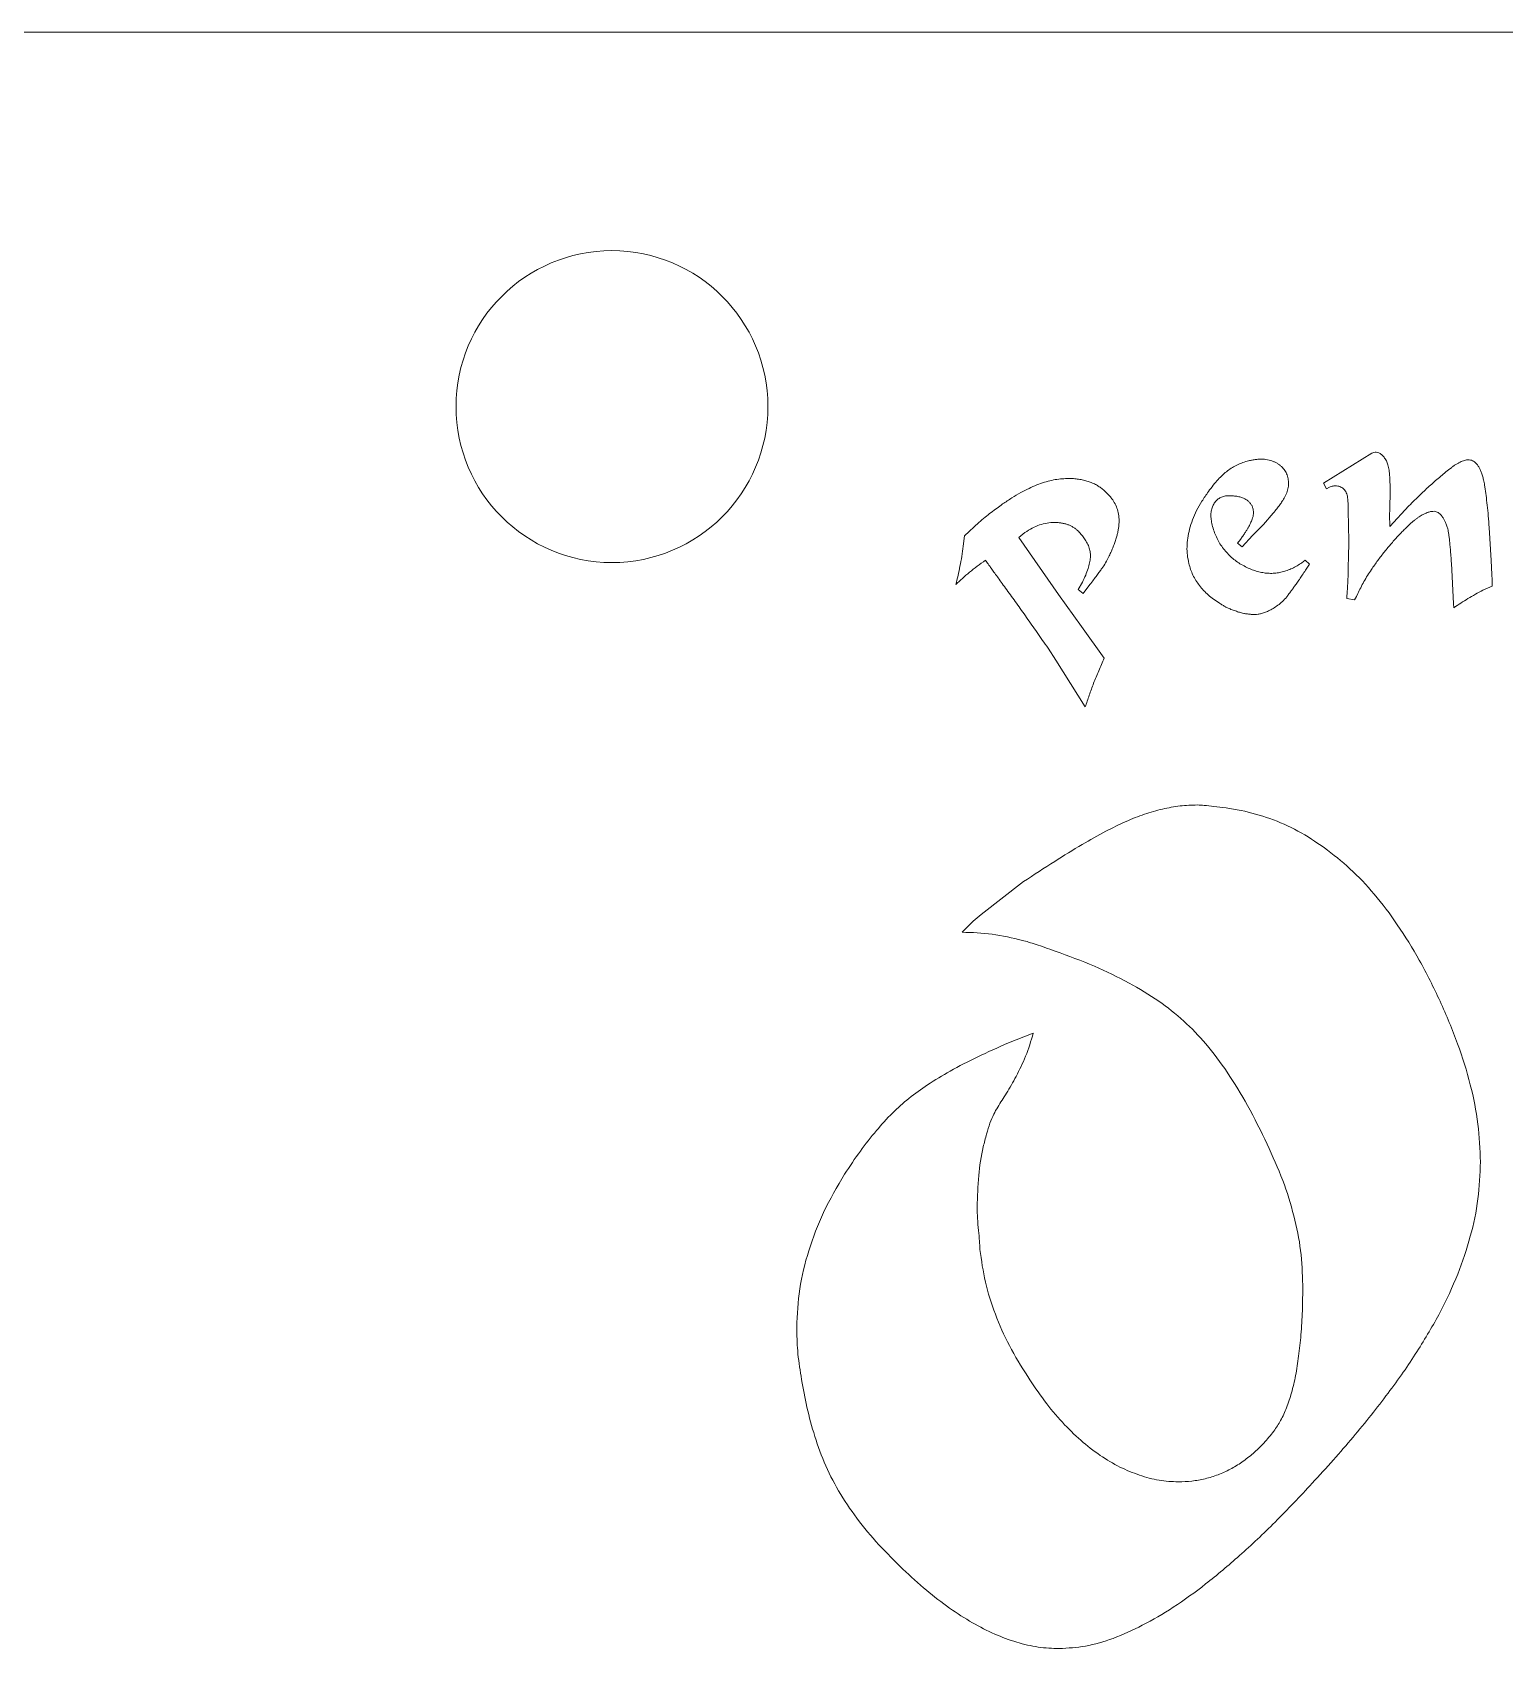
# Model space of a CAD drawing. Header units: millimetres. Extents: x -30 to 30, y -30 to 30.
# Drawn here: x -9.29 to 14.31, y 4.09 to 30 of the extents above; entities that cross this region are included whole.
import ezdxf

# ---------------------------------------------------------------- set-up
doc = ezdxf.new("R2010")
doc.units = ezdxf.units.MM

msp = doc.modelspace()

# ---------------------------------------------------------------- linework, layer by layer
at = {"color": 7, "linetype": 'Continuous', "lineweight": 15}
for p, q in [((22, 30), (-22, 30)), ((12.183, 23.251), (11.41, 22.774)), ((11.41, 22.774), (11.459, 22.684)), ((11.459, 22.684), (11.502, 22.708)), ((12.47, 22.343), (12.479, 22.663)), ((12.479, 22.663), (12.476, 22.691)), ((10.445, 22.108), (10.603, 22.292)), ((11.798, 22.518), (11.803, 22.417)), ((11.803, 22.417), (11.806, 22.334)), ((11.806, 22.334), (11.815, 21.843)), ((12.469, 22.27), (12.47, 22.343)), ((12.778, 22.41), (12.472, 22.078)), ((5.882, 22.141), (5.653, 21.927)), ((10.272, 21.933), (10.426, 22.088)), ((10.426, 22.088), (10.445, 22.108)), ((12.472, 22.078), (12.469, 22.27)), ((14.099, 21.532), (14.064, 22.061)), ((5.653, 21.927), (5.633, 21.763)), ((6.521, 21.9), (6.62, 21.98)), ((7.162, 20.989), (6.521, 21.9)), ((10.077, 21.87), (10.029, 21.812)), ((10.029, 21.812), (10.106, 21.751)), ((10.106, 21.751), (10.272, 21.933)), ((11.117, 21.54), (11.062, 21.498)), ((11.186, 21.472), (11.117, 21.54)), ((14.109, 21.311), (14.099, 21.532)), ((11.12, 21.376), (11.186, 21.472)), ((13.458, 21.488), (13.492, 20.839)), ((14.11, 21.223), (14.109, 21.311)), ((7.528, 20.476), (7.162, 20.989)), ((7.542, 21.186), (7.475, 21.067)), ((7.475, 21.067), (7.556, 21.006)), ((7.556, 21.006), (7.664, 21.148)), ((11.935, 20.958), (11.957, 21.002)), ((13.964, 21.057), (14.111, 21.123)), ((14.111, 21.123), (14.11, 21.223)), ((11.781, 20.925), (11.908, 20.905)), ((11.908, 20.905), (11.935, 20.958)), ((13.492, 20.839), (13.497, 20.775)), ((7.893, 19.967), (7.528, 20.476)), ((6.992, 20.127), (7.119, 19.937)), ((7.119, 19.937), (7.589, 19.186)), ((5.922, 15.86), (6.6, 16.386)), ((5.791, 15.752), (5.922, 15.86)), ((5.614, 15.574), (5.791, 15.752)), ((6.359, 13.801), (6.756, 13.954))]:
    msp.add_line(p, q, dxfattribs=at)
msp.add_circle((0, 24), 2.5, dxfattribs=at)
for points, knots in [([(9.562, 22.637), (9.588, 22.672), (9.638, 22.74), (9.716, 22.83), (9.792, 22.908), (9.869, 22.972), (9.947, 23.026), (10.029, 23.069), (10.115, 23.105), (10.176, 23.122), (10.206, 23.131)], [0, 0, 0, 0, 0.1578396, 0.3028062, 0.4327535, 0.5508086, 0.6624606, 0.7735101, 0.8862339, 1, 1, 1, 1]), ([(10.206, 23.131), (10.226, 23.135), (10.266, 23.144), (10.324, 23.153), (10.381, 23.158), (10.434, 23.158), (10.486, 23.153), (10.535, 23.144), (10.581, 23.131), (10.625, 23.113), (10.665, 23.092), (10.702, 23.068), (10.735, 23.04), (10.764, 23.011), (10.788, 22.978), (10.809, 22.942), (10.826, 22.904), (10.833, 22.877), (10.837, 22.864)], [0, 0, 0, 0, 0.081217, 0.158806, 0.23152, 0.302256, 0.368953, 0.433921, 0.496723, 0.558237, 0.617659, 0.675559, 0.730673, 0.783745, 0.837403, 0.890369, 0.944061, 1, 1, 1, 1]), ([(12.183, 23.251), (12.194, 23.257), (12.216, 23.269), (12.241, 23.269), (12.253, 23.269)], [0, 0, 0, 0, 0.510462, 1, 1, 1, 1]), ([(12.253, 23.269), (12.268, 23.266), (12.3, 23.26), (12.343, 23.231), (12.383, 23.187), (12.404, 23.151), (12.416, 23.132)], [0, 0, 0, 0, 0.20637, 0.431695, 0.693607, 1, 1, 1, 1]), ([(12.416, 23.132), (12.42, 23.121), (12.43, 23.1), (12.442, 23.064), (12.45, 23.023), (12.46, 22.977), (12.466, 22.922), (12.471, 22.856), (12.475, 22.777), (12.476, 22.721), (12.476, 22.691)], [0, 0, 0, 0, 0.074824, 0.158836, 0.252649, 0.354832, 0.475292, 0.623359, 0.797746, 1, 1, 1, 1]), ([(12.778, 22.41), (12.809, 22.44), (12.868, 22.5), (12.956, 22.585), (13.04, 22.666), (13.15, 22.765), (13.287, 22.885), (13.414, 22.987), (13.499, 23.052), (13.54, 23.078), (13.579, 23.101), (13.615, 23.12), (13.651, 23.133), (13.684, 23.142), (13.716, 23.147), (13.736, 23.147), (13.746, 23.146)], [0, 0, 0, 0, 0.104076, 0.203243, 0.297885, 0.387675, 0.563345, 0.740718, 0.783535, 0.823025, 0.859009, 0.892519, 0.922838, 0.950488, 0.97645, 1, 1, 1, 1]), ([(13.746, 23.146), (13.757, 23.145), (13.781, 23.141), (13.814, 23.126), (13.844, 23.103), (13.873, 23.073), (13.898, 23.034), (13.922, 22.988), (13.944, 22.935), (13.956, 22.896), (13.962, 22.876)], [0, 0, 0, 0, 0.095324, 0.192014, 0.293544, 0.405589, 0.529917, 0.670018, 0.825802, 1, 1, 1, 1]), ([(6.264, 22.439), (6.313, 22.472), (6.408, 22.536), (6.549, 22.62), (6.683, 22.689), (6.81, 22.744), (6.931, 22.787), (7.048, 22.819), (7.16, 22.839), (7.234, 22.844), (7.27, 22.847)], [0, 0, 0, 0, 0.161335, 0.310874, 0.447404, 0.57255, 0.688483, 0.797953, 0.901688, 1, 1, 1, 1]), ([(7.27, 22.847), (7.299, 22.847), (7.356, 22.848), (7.44, 22.843), (7.52, 22.831), (7.596, 22.813), (7.668, 22.79), (7.735, 22.761), (7.798, 22.727), (7.854, 22.686), (7.906, 22.643), (7.953, 22.598), (7.994, 22.553), (8.017, 22.521), (8.029, 22.505)], [0, 0, 0, 0, 0.100256, 0.196905, 0.289066, 0.378785, 0.465735, 0.549409, 0.630999, 0.71108, 0.789265, 0.862859, 0.933314, 1, 1, 1, 1]), ([(10.837, 22.864), (10.842, 22.838), (10.852, 22.785), (10.843, 22.702), (10.82, 22.615), (10.784, 22.542), (10.745, 22.478), (10.706, 22.423), (10.658, 22.359), (10.622, 22.315), (10.603, 22.292)], [0, 0, 0, 0, 0.12157, 0.24964, 0.387244, 0.53968, 0.628842, 0.734518, 0.858676, 1, 1, 1, 1]), ([(13.962, 22.876), (13.965, 22.866), (13.972, 22.843), (13.979, 22.805), (13.988, 22.761), (13.992, 22.73), (13.994, 22.713)], [0, 0, 0, 0, 0.198316, 0.429351, 0.695419, 1, 1, 1, 1]), ([(9.249, 21.486), (9.24, 21.53), (9.222, 21.618), (9.217, 21.754), (9.23, 21.895), (9.259, 22.039), (9.307, 22.186), (9.373, 22.337), (9.458, 22.488), (9.527, 22.586), (9.562, 22.637)], [0, 0, 0, 0, 0.107961, 0.218138, 0.331842, 0.450727, 0.576549, 0.709028, 0.849889, 1, 1, 1, 1]), ([(9.82, 22.565), (9.799, 22.559), (9.759, 22.547), (9.708, 22.511), (9.664, 22.465), (9.632, 22.407), (9.61, 22.341), (9.601, 22.267), (9.606, 22.186), (9.617, 22.131), (9.623, 22.102)], [0, 0, 0, 0, 0.1135825, 0.220978, 0.3305501, 0.4466919, 0.569141, 0.700419, 0.8425734, 1, 1, 1, 1]), ([(9.907, 22.571), (9.891, 22.572), (9.862, 22.572), (9.833, 22.567), (9.82, 22.565)], [0, 0, 0, 0, 0.5427188, 1, 1, 1, 1]), ([(10.279, 22.358), (10.275, 22.374), (10.265, 22.407), (10.238, 22.449), (10.204, 22.486), (10.161, 22.515), (10.109, 22.539), (10.049, 22.557), (9.981, 22.568), (9.932, 22.57), (9.907, 22.571)], [0, 0, 0, 0, 0.1098526, 0.215338, 0.3210824, 0.432465, 0.553476, 0.687247, 0.8344633, 1, 1, 1, 1]), ([(11.618, 22.729), (11.599, 22.729), (11.559, 22.729), (11.521, 22.715), (11.502, 22.708)], [0, 0, 0, 0, 0.472102, 1, 1, 1, 1]), ([(11.798, 22.518), (11.796, 22.533), (11.794, 22.561), (11.782, 22.601), (11.767, 22.637), (11.744, 22.667), (11.719, 22.693), (11.688, 22.712), (11.655, 22.725), (11.63, 22.728), (11.618, 22.729)], [0, 0, 0, 0, 0.146095, 0.279035, 0.405005, 0.52758, 0.645475, 0.761386, 0.877196, 1, 1, 1, 1]), ([(13.994, 22.713), (14.001, 22.667), (14.016, 22.57), (14.034, 22.415), (14.051, 22.244), (14.06, 22.124), (14.064, 22.061)], [0, 0, 0, 0, 0.212988, 0.450556, 0.712855, 1, 1, 1, 1]), ([(5.882, 22.141), (5.915, 22.169), (5.981, 22.225), (6.078, 22.302), (6.172, 22.373), (6.234, 22.417), (6.264, 22.439)], [0, 0, 0, 0, 0.271701, 0.529511, 0.771681, 1, 1, 1, 1]), ([(8.029, 22.505), (8.046, 22.477), (8.081, 22.42), (8.114, 22.325), (8.131, 22.222), (8.131, 22.133), (8.123, 22.058), (8.113, 21.998), (8.099, 21.936), (8.08, 21.871), (8.057, 21.804), (8.03, 21.734), (7.999, 21.662), (7.975, 21.613), (7.963, 21.588)], [0, 0, 0, 0, 0.103005, 0.205427, 0.311675, 0.423955, 0.483154, 0.546295, 0.612236, 0.681356, 0.755184, 0.832993, 0.914258, 1, 1, 1, 1]), ([(10.264, 22.194), (10.269, 22.209), (10.279, 22.236), (10.287, 22.279), (10.287, 22.319), (10.282, 22.345), (10.279, 22.358)], [0, 0, 0, 0, 0.273856, 0.526728, 0.767923, 1, 1, 1, 1]), ([(13.184, 22.322), (13.169, 22.321), (13.135, 22.321), (13.081, 22.306), (13.022, 22.279), (12.968, 22.25), (12.922, 22.22), (12.885, 22.192), (12.845, 22.161), (12.804, 22.124), (12.759, 22.084), (12.714, 22.039), (12.665, 21.991), (12.632, 21.956), (12.616, 21.938)], [0, 0, 0, 0, 0.065965, 0.143547, 0.235829, 0.343202, 0.403745, 0.469602, 0.542629, 0.62131, 0.706557, 0.797042, 0.895501, 1, 1, 1, 1]), ([(13.392, 22.07), (13.385, 22.09), (13.373, 22.126), (13.35, 22.175), (13.326, 22.217), (13.301, 22.253), (13.274, 22.281), (13.246, 22.302), (13.216, 22.317), (13.195, 22.32), (13.184, 22.322)], [0, 0, 0, 0, 0.176377, 0.332911, 0.474055, 0.599408, 0.712227, 0.812566, 0.908018, 1, 1, 1, 1]), ([(7.478, 22.001), (7.466, 22.013), (7.442, 22.035), (7.401, 22.064), (7.358, 22.088), (7.311, 22.108), (7.262, 22.123), (7.209, 22.135), (7.154, 22.141), (7.076, 22.145), (6.975, 22.136), (6.854, 22.106), (6.734, 22.053), (6.659, 22.005), (6.62, 21.98)], [0, 0, 0, 0, 0.0534352, 0.1065567, 0.1604122, 0.2139658, 0.2698026, 0.32732, 0.3875312, 0.450232, 0.5795048, 0.7115672, 0.8511983, 1, 1, 1, 1]), ([(9.623, 22.102), (9.633, 22.068), (9.651, 22.003), (9.689, 21.91), (9.734, 21.821), (9.789, 21.74), (9.85, 21.665), (9.917, 21.597), (9.99, 21.535), (10.042, 21.5), (10.069, 21.482)], [0, 0, 0, 0, 0.132364, 0.260125, 0.386766, 0.511712, 0.634872, 0.756799, 0.878548, 1, 1, 1, 1]), ([(10.077, 21.87), (10.09, 21.889), (10.114, 21.923), (10.149, 21.972), (10.176, 22.018), (10.207, 22.068), (10.237, 22.126), (10.256, 22.172), (10.264, 22.194)], [0, 0, 0, 0, 0.179233, 0.339863, 0.480536, 0.601277, 0.813027, 1, 1, 1, 1]), ([(13.458, 21.488), (13.456, 21.528), (13.451, 21.603), (13.443, 21.708), (13.434, 21.799), (13.427, 21.876), (13.419, 21.941), (13.41, 21.994), (13.402, 22.036), (13.395, 22.06), (13.392, 22.07)], [0, 0, 0, 0, 0.20406, 0.384555, 0.539363, 0.670551, 0.780502, 0.871677, 0.945143, 1, 1, 1, 1]), ([(7.578, 21.882), (7.563, 21.902), (7.533, 21.944), (7.497, 21.982), (7.478, 22.001)], [0, 0, 0, 0, 0.483996, 1, 1, 1, 1]), ([(7.542, 21.186), (7.561, 21.224), (7.595, 21.294), (7.633, 21.398), (7.66, 21.491), (7.672, 21.577), (7.671, 21.657), (7.653, 21.735), (7.623, 21.811), (7.593, 21.858), (7.578, 21.882)], [0, 0, 0, 0, 0.169867, 0.318904, 0.449671, 0.563523, 0.669224, 0.774609, 0.884359, 1, 1, 1, 1]), ([(11.802, 21.285), (11.802, 21.328), (11.804, 21.409), (11.807, 21.52), (11.809, 21.615), (11.812, 21.694), (11.812, 21.755), (11.814, 21.799), (11.814, 21.827), (11.815, 21.84), (11.815, 21.843)], [0, 0, 0, 0, 0.231016, 0.431243, 0.601869, 0.741679, 0.851858, 0.931251, 0.981012, 1, 1, 1, 1]), ([(12.616, 21.938), (12.576, 21.895), (12.497, 21.808), (12.385, 21.673), (12.277, 21.533), (12.21, 21.436), (12.177, 21.387)], [0, 0, 0, 0, 0.248971, 0.497983, 0.748179, 1, 1, 1, 1]), ([(5.514, 21.147), (5.526, 21.195), (5.55, 21.293), (5.581, 21.443), (5.61, 21.6), (5.625, 21.708), (5.633, 21.763)], [0, 0, 0, 0, 0.237038, 0.479314, 0.73297, 1, 1, 1, 1]), ([(5.989, 21.538), (5.944, 21.506), (5.857, 21.444), (5.734, 21.347), (5.619, 21.249), (5.549, 21.181), (5.514, 21.147)], [0, 0, 0, 0, 0.265318, 0.520787, 0.764493, 1, 1, 1, 1]), ([(6.992, 20.127), (6.934, 20.211), (6.82, 20.375), (6.652, 20.616), (6.488, 20.844), (6.358, 21.026), (6.259, 21.161), (6.196, 21.25), (6.14, 21.326), (6.093, 21.391), (6.055, 21.444), (6.025, 21.486), (6.004, 21.516), (5.993, 21.532), (5.989, 21.538)], [0, 0, 0, 0, 0.176859, 0.346524, 0.508815, 0.663607, 0.734926, 0.797855, 0.85253, 0.898728, 0.936761, 0.966317, 0.987396, 1, 1, 1, 1]), ([(7.963, 21.588), (7.948, 21.558), (7.916, 21.494), (7.865, 21.417), (7.815, 21.351), (7.772, 21.29), (7.72, 21.222), (7.684, 21.173), (7.664, 21.148)], [0, 0, 0, 0, 0.193282, 0.400007, 0.517882, 0.657056, 0.818003, 1, 1, 1, 1]), ([(9.742, 20.847), (9.71, 20.868), (9.647, 20.909), (9.562, 20.978), (9.486, 21.051), (9.42, 21.13), (9.362, 21.212), (9.314, 21.299), (9.276, 21.391), (9.258, 21.454), (9.249, 21.486)], [0, 0, 0, 0, 0.1383484, 0.2699661, 0.3975194, 0.5209569, 0.6413858, 0.7606802, 0.8798358, 1, 1, 1, 1]), ([(10.069, 21.482), (10.098, 21.466), (10.154, 21.433), (10.24, 21.393), (10.326, 21.362), (10.412, 21.341), (10.496, 21.328), (10.58, 21.326), (10.664, 21.331), (10.719, 21.343), (10.746, 21.349)], [0, 0, 0, 0, 0.14098, 0.2743679, 0.4028371, 0.5266587, 0.6462915, 0.7646661, 0.8814203, 1, 1, 1, 1]), ([(11.12, 21.376), (11.103, 21.351), (11.069, 21.303), (11.023, 21.233), (10.98, 21.172), (10.942, 21.118), (10.908, 21.071), (10.88, 21.031), (10.856, 20.999), (10.82, 20.952), (10.771, 20.892), (10.72, 20.849), (10.696, 20.828)], [0, 0, 0, 0, 0.132636, 0.252346, 0.360211, 0.455148, 0.538253, 0.608427, 0.667559, 0.713002, 0.86334, 1, 1, 1, 1]), ([(10.746, 21.349), (10.773, 21.357), (10.827, 21.372), (10.907, 21.406), (10.986, 21.447), (11.036, 21.481), (11.062, 21.498)], [0, 0, 0, 0, 0.238048, 0.482622, 0.735941, 1, 1, 1, 1]), ([(11.781, 20.925), (11.784, 20.958), (11.788, 21.022), (11.794, 21.115), (11.799, 21.202), (11.801, 21.258), (11.802, 21.285)], [0, 0, 0, 0, 0.27499, 0.535137, 0.774993, 1, 1, 1, 1]), ([(12.177, 21.387), (12.156, 21.356), (12.114, 21.293), (12.057, 21.196), (12.005, 21.098), (11.973, 21.034), (11.957, 21.002)], [0, 0, 0, 0, 0.252591, 0.510096, 0.761755, 1, 1, 1, 1]), ([(13.964, 21.057), (13.883, 21.013), (13.723, 20.927), (13.572, 20.825), (13.497, 20.775)], [0, 0, 0, 0, 0.502235, 1, 1, 1, 1]), ([(9.835, 20.79), (9.821, 20.799), (9.79, 20.818), (9.759, 20.837), (9.742, 20.847)], [0, 0, 0, 0, 0.459726, 1, 1, 1, 1]), ([(9.925, 20.75), (9.915, 20.754), (9.896, 20.762), (9.871, 20.773), (9.851, 20.782), (9.84, 20.787), (9.835, 20.79)], [0, 0, 0, 0, 0.340834, 0.618039, 0.840616, 1, 1, 1, 1]), ([(10.412, 20.683), (10.395, 20.679), (10.361, 20.671), (10.306, 20.668), (10.249, 20.669), (10.19, 20.675), (10.127, 20.685), (10.062, 20.702), (9.994, 20.724), (9.949, 20.741), (9.925, 20.75)], [0, 0, 0, 0, 0.105107, 0.212586, 0.326395, 0.446084, 0.572261, 0.707378, 0.848839, 1, 1, 1, 1]), ([(10.696, 20.828), (10.67, 20.81), (10.622, 20.776), (10.548, 20.736), (10.48, 20.702), (10.434, 20.689), (10.412, 20.683)], [0, 0, 0, 0, 0.291265, 0.55358, 0.789901, 1, 1, 1, 1]), ([(7.893, 19.967), (7.863, 19.9), (7.804, 19.767), (7.723, 19.569), (7.652, 19.376), (7.61, 19.248), (7.589, 19.186)], [0, 0, 0, 0, 0.264562, 0.519649, 0.764871, 1, 1, 1, 1]), ([(6.6, 16.386), (6.766, 16.495), (7.075, 16.699), (7.514, 16.969), (7.896, 17.183), (8.228, 17.35), (8.532, 17.468), (8.822, 17.551), (9.105, 17.605), (9.293, 17.611), (9.385, 17.614)], [0, 0, 0, 0, 0.1923954, 0.3598248, 0.5010579, 0.6177911, 0.72027, 0.8175254, 0.9104496, 1, 1, 1, 1]), ([(9.385, 17.614), (9.422, 17.612), (9.51, 17.608), (9.664, 17.59), (9.861, 17.566), (10.006, 17.542), (10.086, 17.528)], [0, 0, 0, 0, 0.157367, 0.374, 0.654618, 1, 1, 1, 1]), ([(10.086, 17.528), (10.242, 17.488), (10.556, 17.408), (11.007, 17.204), (11.434, 16.929), (11.847, 16.593), (12.242, 16.181), (12.61, 15.685), (12.964, 15.11), (13.285, 14.47), (13.564, 13.805), (13.77, 13.146), (13.898, 12.511), (13.916, 12.094), (13.924, 11.892)], [0, 0, 0, 0, 0.066339, 0.133776, 0.203068, 0.2757, 0.353216, 0.438018, 0.530361, 0.631715, 0.733325, 0.827937, 0.916404, 1, 1, 1, 1]), ([(6.581, 15.444), (6.42, 15.483), (6.102, 15.558), (5.775, 15.569), (5.614, 15.574)], [0, 0, 0, 0, 0.506128, 1, 1, 1, 1]), ([(7.105, 15.27), (7.05, 15.29), (6.949, 15.328), (6.807, 15.376), (6.687, 15.414), (6.614, 15.435), (6.581, 15.444)], [0, 0, 0, 0, 0.318214, 0.585411, 0.81446, 1, 1, 1, 1]), ([(10.505, 12.177), (10.404, 12.385), (10.211, 12.781), (9.882, 13.318), (9.543, 13.775), (9.175, 14.159), (8.76, 14.486), (8.278, 14.776), (7.722, 15.047), (7.317, 15.194), (7.105, 15.27)], [0, 0, 0, 0, 0.145737, 0.277059, 0.396479, 0.503933, 0.61113, 0.728395, 0.858044, 1, 1, 1, 1]), ([(3.73, 11.695), (3.812, 11.82), (3.972, 12.061), (4.23, 12.387), (4.485, 12.673), (4.761, 12.918), (5.072, 13.141), (5.439, 13.363), (5.874, 13.586), (6.191, 13.727), (6.359, 13.801)], [0, 0, 0, 0, 0.1308862, 0.2518903, 0.3630197, 0.4657058, 0.5728423, 0.6971659, 0.8396592, 1, 1, 1, 1]), ([(6.756, 13.954), (6.718, 13.83), (6.645, 13.592), (6.49, 13.274), (6.336, 13.005), (6.206, 12.809), (6.115, 12.65), (6.055, 12.506), (6.004, 12.329), (5.929, 12.052), (5.869, 11.661), (5.86, 11.337), (5.855, 11.169)], [0, 0, 0, 0, 0.130651, 0.250999, 0.355741, 0.444009, 0.487974, 0.540122, 0.60158, 0.673306, 0.83004, 1, 1, 1, 1]), ([(11.076, 9.919), (11.069, 10.103), (11.056, 10.477), (10.939, 11.038), (10.763, 11.611), (10.593, 11.984), (10.505, 12.177)], [0, 0, 0, 0, 0.235472, 0.476244, 0.729555, 1, 1, 1, 1]), ([(2.962, 9.24), (2.971, 9.446), (2.989, 9.862), (3.148, 10.481), (3.381, 11.103), (3.611, 11.494), (3.73, 11.695)], [0, 0, 0, 0, 0.236953, 0.478567, 0.731855, 1, 1, 1, 1]), ([(13.924, 11.892), (13.916, 11.694), (13.899, 11.291), (13.772, 10.687), (13.566, 10.078), (13.332, 9.572), (13.101, 9.164), (12.904, 8.843), (12.686, 8.513), (12.439, 8.176), (12.172, 7.828), (11.878, 7.473), (11.564, 7.107), (11.342, 6.865), (11.228, 6.741)], [0, 0, 0, 0, 0.099926, 0.202693, 0.310075, 0.423371, 0.483277, 0.546453, 0.612985, 0.682826, 0.756931, 0.834196, 0.915087, 1, 1, 1, 1]), ([(5.855, 11.169), (5.856, 11.108), (5.859, 10.983), (5.876, 10.801), (5.894, 10.635), (5.898, 10.533), (5.899, 10.49)], [0, 0, 0, 0, 0.265879, 0.551195, 0.808644, 1, 1, 1, 1]), ([(5.899, 10.49), (5.924, 10.314), (5.974, 9.961), (6.14, 9.445), (6.364, 8.934), (6.564, 8.614), (6.667, 8.45)], [0, 0, 0, 0, 0.241322, 0.48579, 0.736878, 1, 1, 1, 1]), ([(10.613, 7.575), (10.65, 7.631), (10.73, 7.75), (10.823, 7.958), (10.901, 8.2), (10.969, 8.475), (11.012, 8.788), (11.052, 9.133), (11.073, 9.515), (11.075, 9.78), (11.076, 9.919)], [0, 0, 0, 0, 0.083526, 0.177232, 0.280713, 0.397862, 0.527632, 0.671169, 0.828509, 1, 1, 1, 1]), ([(4.278, 5.754), (4.158, 5.893), (3.922, 6.166), (3.629, 6.611), (3.394, 7.071), (3.23, 7.544), (3.111, 8.006), (3.032, 8.444), (2.97, 8.851), (2.965, 9.114), (2.962, 9.24)], [0, 0, 0, 0, 0.144801, 0.283516, 0.418611, 0.550217, 0.676568, 0.793429, 0.900883, 1, 1, 1, 1]), ([(6.667, 8.45), (6.754, 8.318), (6.924, 8.063), (7.209, 7.721), (7.507, 7.427), (7.817, 7.186), (8.133, 6.997), (8.452, 6.867), (8.766, 6.777), (8.978, 6.767), (9.081, 6.763)], [0, 0, 0, 0, 0.154587, 0.299942, 0.434473, 0.562698, 0.682746, 0.793537, 0.899368, 1, 1, 1, 1]), ([(9.081, 6.763), (9.154, 6.765), (9.299, 6.77), (9.513, 6.81), (9.719, 6.872), (9.916, 6.963), (10.104, 7.078), (10.285, 7.218), (10.457, 7.384), (10.56, 7.51), (10.613, 7.575)], [0, 0, 0, 0, 0.121866, 0.241882, 0.361794, 0.48014, 0.602006, 0.72897, 0.861153, 1, 1, 1, 1]), ([(11.228, 6.741), (11.032, 6.531), (10.656, 6.131), (10.085, 5.592), (9.541, 5.134), (9.023, 4.756), (8.525, 4.464), (8.055, 4.25), (7.606, 4.116), (7.312, 4.098), (7.171, 4.089)], [0, 0, 0, 0, 0.173566, 0.331795, 0.474254, 0.603374, 0.718793, 0.822355, 0.915233, 1, 1, 1, 1]), ([(7.171, 4.089), (7.059, 4.094), (6.828, 4.104), (6.48, 4.189), (6.127, 4.319), (5.768, 4.505), (5.401, 4.74), (5.029, 5.028), (4.651, 5.37), (4.406, 5.623), (4.278, 5.754)], [0, 0, 0, 0, 0.098372, 0.20186, 0.311363, 0.427658, 0.554988, 0.691587, 0.839681, 1, 1, 1, 1])]:
    msp.add_open_spline(points, degree=3, knots=knots, dxfattribs=at)

doc.saveas('drawing.dxf')
